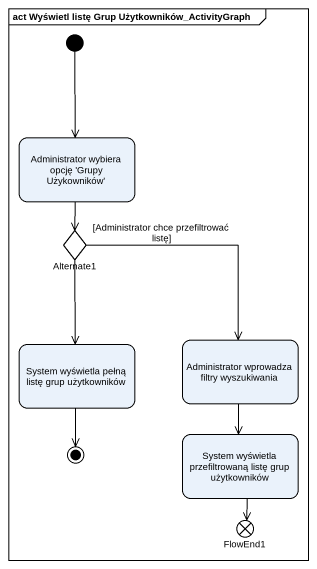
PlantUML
@startuml
mainframe act Wyświetl listę Grup Użytkowników_ActivityGraph
hide empty description
state "Administrator wybiera opcję 'Grupy Użykowników'" as Administrator_wybiera_opcję
state Alternate1 <<choice>>
state "System wyświetla pełną listę grup użytkowników" as System_wyświetla_pełną
state "Administrator wprowadza filtry wyszukiwania" as Administrator_wprowadza
state "System wyświetla przefiltrowaną listę grup użytkowników" as System_wyświetla
state FlowEnd1 <<end>>
[*] --> Administrator_wybiera_opcję
Administrator_wybiera_opcję --> Alternate1
Alternate1 --> System_wyświetla_pełną
Alternate1 --> Administrator_wprowadza : [Administrator chce przefiltrować listę]
Administrator_wprowadza --> System_wyświetla
System_wyświetla --> FlowEnd1
System_wyświetla_pełną --> [*]
@enduml
